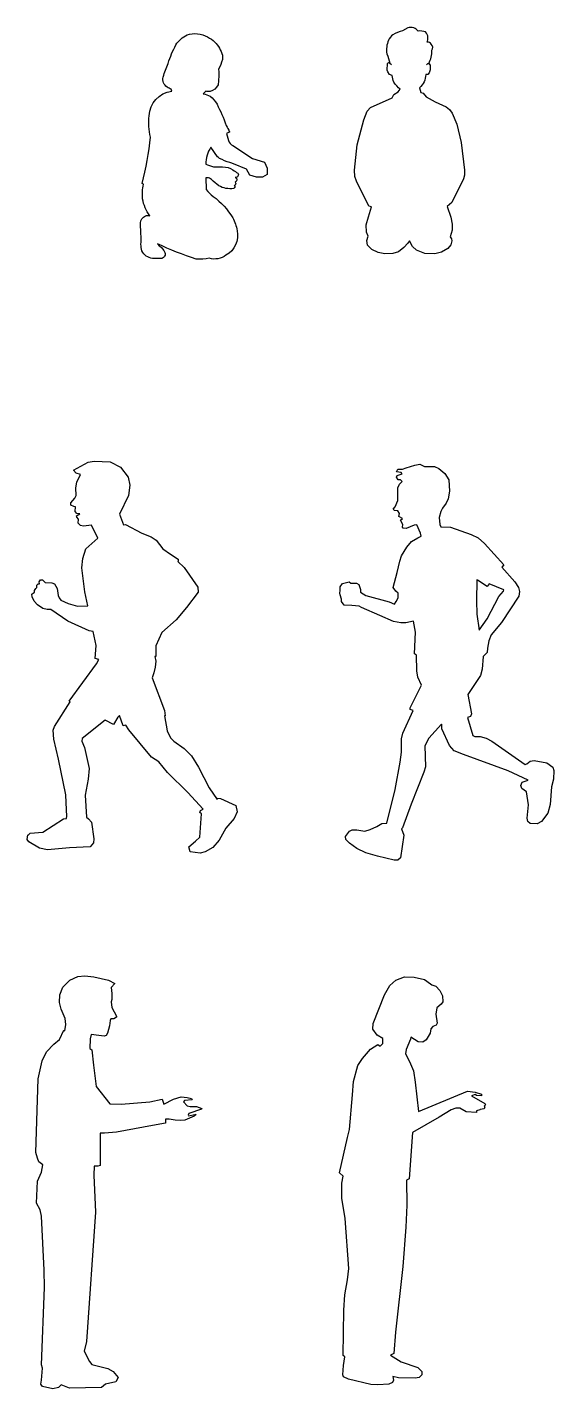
# Model space of a CAD drawing. Header units: millimetres. Extents: x 1284 to 35279, y 955 to 12847.
# Drawn here: x 15768 to 17942, y 963 to 6591 of the extents above; entities that cross this region are included whole.
import ezdxf

# ---------------------------------------------------------------- set-up
doc = ezdxf.new("R2010")
doc.units = ezdxf.units.MM
doc.header["$LTSCALE"] = 20

# ---------------------------------------------------------------- blocks, each defined once
blk = doc.blocks.new('人物動作（CAD素材.com）9')
at = {"color": 0, "linetype": 'ByBlock', "lineweight": -2}
blk.add_lwpolyline([(243.4, 1558.4), (238.9, 1533), (244.7, 1495.2), (240.5, 1487.4), (226.4, 1481.6), (218.5, 1472.4), (215.6, 1454.2), (199.9, 1425.9), (185.8, 1416.4), (165.8, 1418.1), (135.5, 1437.2), (134.3, 1428.8), (116.5, 1385.7), (114.4, 1369.1), (130.8, 1336.3), (146.6, 1297.8), (154.1, 1251.7), (168, 1130.3), (369.9, 1213.5), (402.4, 1210.1), (428.2, 1201.5), (428.6, 1194.7), (407, 1196.3), (401.5, 1200.4), (386.7, 1195.2), (441.4, 1162.6), (445, 1158.1), (438.3, 1151.5), (441.7, 1149.3), (438.6, 1140.4), (422.3, 1138.8), (421.7, 1137.4), (406.8, 1132.7), (407.1, 1125.5), (364.7, 1128.5), (338.2, 1144), (321.3, 1143.8), (303.1, 1136.8), (252.7, 1106.4), (143.4, 1043.6), (129.1, 851.5), (118, 845.9), (119.6, 743.2), (115.2, 651.7), (103.4, 490), (72.2, 218), (66.6, 130.2), (52.9, 123.4), (96.5, 94.8), (164.4, 71.7), (181.8, 54.9), (181.2, 41.2), (170.6, 30.6), (153.8, 28.1), (84.7, 29.4), (61.7, 34.4), (64.5, 19.9), (61.1, 10), (45.6, 3.3), (0, 0), (-29, 1.1), (-121.2, 23), (-141.6, 33.5), (-145.2, 40.9), (-141.9, 80.5), (-136.3, 115.9), (-143.1, 121.5), (-140, 308.3), (-136.3, 371.8), (-125.7, 434.6), (-120.1, 480.7), (-135, 687.2), (-148.7, 771.9), (-148.7, 834.1), (-143.9, 862.5), (-158.4, 876.6), (-124.8, 1022.6), (-116.5, 1055.8), (-105.3, 1199), (-100.7, 1253.4), (-82.5, 1320.6), (-63.4, 1349.6), (-31, 1387.8), (0.5, 1406.9), (9.4, 1400.6), (20.6, 1411.8), (20.2, 1431.9), (-3.5, 1445.4), (-21.3, 1469.9), (-18.8, 1494.4), (27.6, 1611.9), (50.1, 1650.9), (73.7, 1673.3), (109.8, 1687.4), (150.1, 1685.7), (192, 1675.3), (217.7, 1657.9), (222.3, 1653.8), (239.7, 1648.4), (256.3, 1630.1), (267.1, 1607.7), (267.9, 1583.6), (261.7, 1573.3)], close=True, dxfattribs=at)
blk = doc.blocks.new('人物動作（CAD素材.com）10')
at = {"color": 0, "linetype": 'ByBlock', "lineweight": -2}
blk.add_lwpolyline([(127.1, 1531.9), (116.1, 1525.2), (104.5, 1525.2), (101.9, 1519), (99.2, 1496.9), (93.9, 1481.4), (90.8, 1466.8), (84.6, 1456.1), (76.6, 1453.5), (54.5, 1456.6), (23.5, 1460.5), (18.6, 1442.9), (18.1, 1402.7), (25.3, 1397.7), (33.2, 1334.3), (43, 1246.2), (100.7, 1173.8), (147.2, 1172), (265.4, 1181.7), (316.8, 1192.8), (323.4, 1173), (363.1, 1192.8), (394.6, 1202.6), (418.9, 1200.8), (437.2, 1196.3), (439.8, 1190.1), (408.3, 1188), (404.2, 1182.1), (419.5, 1166.3), (432.3, 1162.8), (457.7, 1162.6), (479.8, 1154.5), (478.6, 1151.4), (425.6, 1133.4), (423.3, 1127.7), (424.8, 1123.8), (450.6, 1130.1), (457.1, 1130.1), (448.3, 1123.6), (409.9, 1106.7), (391.6, 1104.7), (369.5, 1106.7), (345.5, 1111), (330.4, 1110.8), (330.6, 1094.5), (276.5, 1084.7), (127.2, 1057.3), (78.1, 1052.4), (59.5, 1053.1), (60.4, 919.8), (50.2, 916.3), (35.6, 916.6), (33.9, 879.2), (41.4, 726.7), (4, 191.5), (-6.5, 151.2), (15.9, 109), (25.2, 97), (92.4, 79.7), (114.3, 67.8), (134.9, 42.5), (124.9, 24.6), (82.4, 15.9), (65.8, 2), (-65.8, -2), (-101, 12), (-111.2, 1.1), (-135.5, -3.8), (-177.6, 5.5), (-184.3, 14.8), (-182.7, 31.2), (-177.4, 81.7), (-182.7, 95), (-170.1, 415.3), (-171.4, 487), (-181.4, 709), (-187.4, 735.5), (-202.7, 763.4), (-198, 854.5), (-182.3, 891.2), (-177.1, 921.6), (-192.9, 934.1), (-198.7, 949.6), (-205.7, 972.6), (-196.2, 1276.7), (-178.9, 1351.6), (-160.8, 1388.8), (-131.5, 1420.3), (-107.2, 1439.7), (-90.4, 1479.2), (-86.3, 1476.3), (-81, 1502.6), (-84.1, 1527.4), (-101.4, 1564.7), (-107.2, 1593), (-105.9, 1625.3), (-93.5, 1655.9), (-64.7, 1685.6), (-31.9, 1700.2), (-3.5, 1703.7), (33.7, 1698.4), (94.8, 1685.6), (120.5, 1671.9), (105.4, 1655), (109, 1630.2), (108.5, 1605.9), (105, 1595.2), (108.5, 1572.2), (127.1, 1535.9)], close=True, dxfattribs=at)
blk = doc.blocks.new('人物動作（CAD素材.com）18')
at = {"color": 0, "linetype": 'ByBlock', "lineweight": -2}
for points in [[(444.9, 1210.8), (498.2, 1149.8), (513.2, 1127), (517.5, 1109.8), (514, 1091.8), (443.2, 982.7), (400.2, 931.1), (391.2, 906.2), (385.6, 876.6), (384.3, 858.9), (366.7, 841.8), (363.4, 789.8), (355.7, 763.6), (304.1, 684.8), (318.4, 604.5), (314.9, 593.8), (303.1, 589), (324.4, 515.1), (333, 511.3), (354.9, 511.3), (380.2, 503.5), (403.4, 492.4), (540.5, 394.8), (547.3, 398.7), (560.8, 409.1), (577.7, 411.5), (629.8, 401.6), (654.3, 384.4), (658.6, 371.1), (657.3, 335), (648.7, 303.6), (644, 230.6), (633.7, 194.1), (607.9, 159.7), (590.7, 149.8), (561.1, 150.7), (551.6, 159.7), (549.5, 173.4), (553.8, 228), (546, 282.6), (527.1, 295.5), (522.4, 307.9), (527.6, 322.9), (552.9, 330.4), (470.4, 369.1), (285.7, 436.5), (247.5, 451.6), (227.7, 474.3), (196.4, 542.2), (196.8, 560.8), (194.7, 562.3), (143.5, 503.5), (126.3, 472.2), (128.9, 385.4), (122.5, 363.5), (70.5, 231.2), (34.4, 133.2), (30.3, 129.2), (40.1, 103.7), (25.5, 9.7), (15.2, 0), (0, 0), (-69.3, 16.9), (-116.8, 30.1), (-153.8, 48.7), (-184.7, 70.5), (-200.2, 84.8), (-201.3, 97.7), (-185.3, 120.3), (-173.6, 125.7), (-154.4, 125.7), (-121.7, 119.4), (-98.8, 126.3), (-71.3, 139.5), (-50.7, 151.5), (-30.9, 153.4), (4.3, 292.2), (24.1, 404.3), (30.5, 446.4), (29.7, 501.8), (35.7, 525.4), (78, 618.9), (65.3, 622.3), (65.7, 629.2), (112.9, 723.2), (97.5, 755.9), (93.2, 782.1), (91.9, 846.9), (84.2, 852.5), (87.9, 942), (78.9, 988.3), (47.9, 980.7), (26.9, 980.3), (-3.6, 986.3), (-59.9, 1011.2), (-135.2, 1044.8), (-145.1, 1049.9), (-175.2, 1052.1), (-206.7, 1053.7), (-217.2, 1069), (-217.2, 1078.8), (-223.3, 1097), (-223.9, 1102.9), (-222.7, 1114.5), (-223.1, 1130.1), (-214.1, 1142.9), (-186.6, 1150.9), (-178.8, 1145.5), (-155.7, 1144.9), (-146.7, 1139.4), (-139.7, 1119.2), (-139.9, 1107.1), (-117.5, 1093.2), (-21, 1068.1), (1.7, 1058.2), (7.7, 1068.4), (16.3, 1083.8), (16.3, 1097.9), (16.9, 1103.9), (6.6, 1111.6), (-4.6, 1127.4), (12.3, 1188.4), (23.2, 1235.3), (30.6, 1258.5), (51.8, 1293.8), (71.9, 1317), (96.8, 1332.1), (111.7, 1339.6), (108, 1352.2), (93.4, 1386.3), (81.9, 1384.6), (49.5, 1370.5), (36.4, 1372), (34.1, 1376.8), (34.9, 1386.8), (26.1, 1404.9), (33.5, 1411.8), (18.9, 1420.4), (21.5, 1432.7), (15.5, 1443.8), (1.7, 1445.8), (-4, 1451.3), (3.2, 1460.2), (15.2, 1487.1), (14.6, 1538.9), (21.8, 1553.5), (32.1, 1565.3), (26.4, 1572.3), (15.8, 1572.3), (9.8, 1583.2), (11.8, 1590.1), (32.1, 1596.4), (29, 1602.7), (9.5, 1605.3), (14.6, 1615.6), (34.4, 1616.7), (49.9, 1622.2), (85.1, 1633.3), (105.7, 1637.3), (125.5, 1627.3), (166.4, 1626.5), (184.5, 1619), (209.1, 1598.1), (225.1, 1572.6), (227.7, 1524.5), (223.4, 1493.9), (214.6, 1475.5), (199.9, 1454.9), (192.8, 1441.2), (186.2, 1416.3), (188.4, 1388), (192.2, 1378.3), (232.1, 1375.7), (317.1, 1346.5), (347.2, 1331.6), (373.3, 1308.7), (452.2, 1220.2)], [(391.4, 1141.5), (383.9, 1131.7), (344.4, 1157.1), (341, 1159.3), (339.2, 1072.2), (340.9, 1016.8), (351, 950.9), (384.2, 997.7), (432.1, 1089.7), (450.5, 1111.5), (452.8, 1116.7)]]:
    blk.add_lwpolyline(points, close=True, dxfattribs=at)
blk = doc.blocks.new('人物動作（CAD素材.com）19')
at = {"color": 0, "linetype": 'ByBlock', "lineweight": -2}
blk.add_lwpolyline([(314.9, 1269.8), (342.9, 1233.8), (373.8, 1211.7), (406.2, 1191.7), (406.6, 1183.3), (405, 1181.7), (430.9, 1156.3), (487.4, 1075.3), (489, 1054.9), (440.5, 991.2), (397.2, 941.1), (338.7, 888.6), (313.9, 832.9), (314.5, 788.6), (309.8, 788.3), (313.9, 769.8), (311.5, 744.5), (305.5, 721.3), (298.3, 701.3), (349.5, 565.4), (353.1, 543.8), (350.1, 543.1), (360.2, 481.1), (373.8, 453), (388.7, 438.6), (431.1, 409), (461.2, 378.5), (489.5, 331), (533.8, 246.5), (567, 197.4), (567.5, 202.7), (580.3, 202.2), (643.9, 172.8), (650.3, 146.6), (637, 118.9), (602.8, 78.8), (575, 29.6), (549.3, -0.3), (517.3, -19), (496.4, -23.8), (455.8, -19), (450, 2.4), (477.2, 25.4), (495.9, 42.5), (502.9, 139.2), (495.4, 144), (498, 152.5), (508.7, 157.9), (445.7, 226.8), (362.3, 309.1), (326, 353.9), (295.6, 372.1), (202.1, 485.9), (190.1, 504.6), (179.6, 502.1), (164.3, 545.7), (157.6, 537.8), (139.2, 508.5), (104.8, 526.4), (10.3, 450.6), (7.8, 438.4), (19.2, 412.4), (38.5, 325.5), (34.5, 281.7), (22.4, 215.5), (27.8, 124.6), (35.6, 117.5), (47.7, 104.7), (57.3, 34.9), (55.9, 18.5), (42.4, 2.5), (-42.4, -2.5), (-133.6, -10.3), (-166, -3.6), (-210.9, 22.1), (-216.9, 32.8), (-214.6, 51.1), (-213.9, 50.6), (-204.8, 58.8), (-153.2, 63.4), (-67.7, 117.9), (-55.2, 118.8), (-53.9, 129), (-55.1, 155.6), (-57.8, 217.5), (-87.6, 365), (-106.9, 447.6), (-110.1, 485), (-104, 499.3), (-40.3, 602), (-43.9, 603.9), (69.1, 759), (78.8, 776.8), (64, 780), (67.2, 834.1), (54.9, 892.6), (38.3, 895.6), (-49.9, 934.9), (-119.5, 983.1), (-134.4, 982.9), (-152, 987.5), (-174.2, 1001.9), (-188.8, 1017.1), (-196.9, 1035.3), (-197.7, 1046.2), (-191.8, 1051.6), (-187.5, 1052.9), (-187.2, 1061.2), (-182.2, 1070.6), (-176.8, 1074.8), (-176.8, 1083.9), (-171.8, 1088.7), (-166.9, 1088.7), (-167.2, 1097.4), (-161.7, 1106.2), (-153.7, 1106.2), (-142.6, 1095.1), (-115.4, 1093.5), (-104.5, 1088.7), (-93.5, 1070.4), (-89.7, 1041.3), (-85.6, 1031.7), (-78.7, 1022.2), (-47.9, 1008), (-9.3, 997.2), (32.7, 998), (20.3, 1056.5), (8.1, 1155.6), (12.3, 1193.4), (25, 1234.3), (74.2, 1278.2), (47.9, 1331.9), (15.3, 1327.5), (2.5, 1330.7), (-7.4, 1340), (-5, 1356.8), (-11.7, 1365.1), (-13, 1371), (0.6, 1378.5), (-12.5, 1379.5), (-19.3, 1388.4), (-17.3, 1407.6), (-24.9, 1408.4), (-37.3, 1414.4), (-36.9, 1424.8), (-20.9, 1443.3), (-14.5, 1454.5), (-16.5, 1485.7), (-11.7, 1509.4), (2.4, 1541.4), (-15.3, 1547.4), (-25.5, 1559.1), (34.6, 1591.6), (58.6, 1597), (125.3, 1593.4), (167.4, 1571.2), (199.9, 1530.3), (206.5, 1497.2), (201.7, 1454), (163.8, 1377.6), (180.6, 1332.6), (189, 1334.4), (255.8, 1298.3), (294, 1283.5)], close=True, dxfattribs=at)
blk = doc.blocks.new('人物動作（CAD素材.com）29')
at = {"color": 0, "linetype": 'ByBlock', "lineweight": -2}
for points in [[(-24, 786.7, 0.114322), (-11.4, 840.9, 0.361567), (-14.4, 866.1, 0.38213), (-31.6, 874.1, 0.103586), (-28, 894.8, 0.191778), (-38.3, 916.7, 0.155922), (-68.8, 919.9, 0.141041), (-86.5, 934, 0.154207), (-111.1, 933.5), (-132.6, 921.5, 0.09024), (-172.5, 904.9, 0.125173), (-191.2, 882.3, 0.070209), (-198.3, 855.6, 0.092077), (-197.9, 826.7, -0.037789), (-184.8, 788)], [(-34, 780.8), (-29.2, 785.8), (-24, 786.7), (-18.5, 780), (-18.8, 760.5), (-23.7, 748.3), (-28.7, 741.1), (-36.2, 741.1, -0.03907), (-43.5, 710.6, -0.050734), (-62.9, 686.3), (-57, 666), (-48.3, 663.4), (-35.3, 649), (1.3, 628.6), (46.9, 607.3), (61.1, 595.7), (72.3, 581.5), (91.8, 535.3), (109.5, 459.7), (123.5, 345.9), (123.2, 324.9), (118.6, 310.3), (71.1, 211.2), (51, 195.9), (66.3, 150.9), (71.4, 122.1), (71.8, 97.9), (63.1, 70), (69.1, 61.7), (70.4, 53.1), (65.9, 36.6), (54, 21), (27.4, 6.4), (0, 0), (-40.7, 0.9), (-75, 15.1), (-91.9, 30.2), (-103.8, 53.1), (-110.7, 43.5), (-127.6, 25.2), (-150, 7.3), (-172.4, 0.5), (-205.8, -0.9), (-233.3, 4.6), (-259.8, 16.9), (-278.1, 35.2), (-280.8, 54.9), (-274.4, 72.7), (-281.3, 88.7), (-283.1, 118.9), (-274, 151.9), (-260.7, 194.4), (-272.2, 196.7), (-323.4, 299.6), (-330.2, 318.8), (-330.7, 344.9), (-320.6, 450.1), (-293.2, 553.9), (-279.5, 589.6), (-265.3, 604.7), (-176.1, 644), (-169.2, 658.2), (-151.7, 669.5), (-142.9, 679.7, -0.081607), (-169, 709.8, -0.034886), (-175.8, 737), (-186.2, 741.2), (-194.1, 752.6), (-196.2, 758.9), (-194.9, 786.8), (-190.5, 790.8), (-184.8, 788), (-178.3, 781.7)]]:
    blk.add_lwpolyline(points, format="xyb", dxfattribs=at)
blk = doc.blocks.new('人物動作（CAD素材.com）30')
at = {"color": 0, "linetype": 'ByBlock', "lineweight": -2}
blk.add_lwpolyline([(38.6, 392.3, -0.015346), (70.3, 381.9, 0.077594), (73.9, 381.2, 0.008461), (108.7, 381.1, -0.154325), (151.2, 368.7, -0.008623), (171.5, 355.2, -0.698791), (159.9, 337.7), (162.7, 335.9, -0.701757), (160.2, 318.4, -0.38617), (160.4, 305.1, -0.113666), (156.5, 304.2, -0.568495), (156.8, 294.7, -0.369535), (154, 292.1, -0.170377), (92.7, 303.4, -0.031282), (62.7, 329.2, 0.197584), (46.1, 335.9, -0.002944), (39.6, 335.9), (40, 287.2, 0.060455), (70.1, 259.4, -0.095216), (150.2, 171.2, -0.084138), (168.2, 117.7, -0.332929), (122.4, 15.8, -0.228993), (53.6, 3.4, -0.074622), (0, 0, -0.030334), (-160.5, 63.3), (-153.3, 54.9, -0.159915), (-129.4, 27.4, -0.445326), (-143.1, 2.9, -0.039945), (-180.3, 2.9, -0.253807), (-224.7, 34.2, -0.032499), (-228.6, 61.1, 0.030687), (-228.8, 104.3), (-231.1, 149.5, -0.251935), (-210.2, 179.4, -0.173902), (-191.5, 179.4, -0.126301), (-221.9, 248.9, -0.063626), (-218.6, 309.9, -0.0042), (-224.1, 312.6, 0.043329), (-189.5, 504.7, -0.079292), (-194.6, 592.2, -0.367529), (-101.5, 694), (-103.7, 702.4, -0.054594), (-120.6, 710.7, -0.297578), (-137, 752.7, -0.02001), (-116.3, 809.4, -0.04223), (-84.2, 886.1, -0.148402), (-38.4, 926.7, -0.093004), (5.4, 931.9, -0.085905), (46.8, 918.6, -0.067099), (76.6, 897.6, -0.114264), (107.5, 843, -0.091278), (107.5, 825.1, -0.065977), (91.5, 785.1, -0.068816), (91.5, 743.2, -0.063878), (89.5, 720.5, -0.24234), (56.6, 692.9, -0.08086), (39.9, 693.9), (28.5, 683.3, -0.078233), (57.3, 673.4, -0.088806), (85.4, 640.7, -0.032807), (123.7, 552.8, 0.009417), (137.1, 526.7, -0.444074), (136.3, 524.7, 0.007085), (124.2, 519.4), (133.3, 490.2, 0.204218), (151.2, 469.2), (232.2, 415.6), (281.2, 401.2), (293.1, 376.4), (293.1, 349.3), (273.9, 338.6), (248, 338.6), (221.5, 347.7), (207.5, 372.6), (153.1, 394.4, 0.008613), (138.7, 399.3, -0.054865), (95.6, 416.5, -0.114006), (87.7, 423.5), (60, 463.1, 0.140854), (38.6, 392.2)], format="xyb", dxfattribs=at)

msp = doc.modelspace()

# ---------------------------------------------------------------- block references
for name, p in [('人物動作（CAD素材.com）29', (17450.6, 5654.6)), ('人物動作（CAD素材.com）30', (16466.2, 5632.3)), ('人物動作（CAD素材.com）19', (15985.1, 3200.8)), ('人物動作（CAD素材.com）18', (17283.3, 3148)), ('人物動作（CAD素材.com）10', (16009, 966.5)), ('人物動作（CAD素材.com）9', (17215.7, 978.8))]:
    msp.add_blockref(name, p)

doc.saveas('drawing.dxf')
